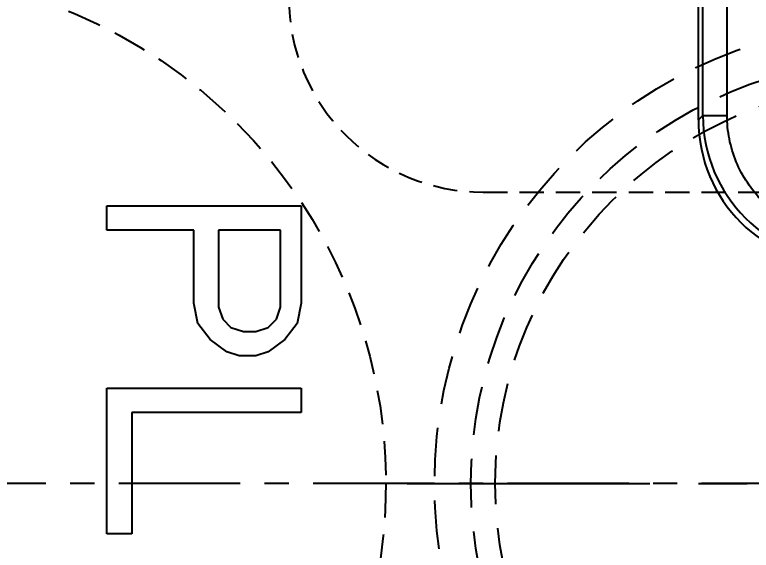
# Model space of a CAD drawing. Header units: millimetres. Extents: x 29875 to 31218, y -21313 to -20364.
# Drawn here: x 30558.53 to 30588.87, y -20619.98 to -20597.94 of the extents above; entities that cross this region are included whole.
import ezdxf

# ---------------------------------------------------------------- set-up
doc = ezdxf.new("R2010")
doc.units = ezdxf.units.MM
doc.header["$LTSCALE"] = 8
for name, pattern in [('CENTER', [2, 1.25, -0.25, 0.25, -0.25]), ('HIDDEN', [0.375, 0.25, -0.125]), ('HIDDEN2', [0.1875, 0.125, -0.0625])]:
    doc.linetypes.add(name, pattern=pattern)
doc.layers.get('DEFPOINTS').update_dxf_attribs({"color": 6})
for name, color, linetype in [('Cav-cor', 30, 'Continuous'), ('CL', 1, 'Continuous'), ('SP', 3, 'Continuous')]:
    doc.layers.add(name, color=color, linetype=linetype)
doc.layers.add('dim', color=3, linetype='Continuous', lineweight=15)
doc.styles.get("Standard").update_dxf_attribs({"font": 'txt.shx', "width": 0.8, "bigfont": 'chineset.shx'})
doc.dimstyles.new('ISO-25', dxfattribs={"dimtxt": 5, "dimasz": 4, "dimexe": 0.3, "dimexo": 0.3, "dimtad": 0, "dimzin": 1, "dimdsep": 46, "dimtxsty": 'Standard', "dimcen": 0, "dimclrd": 3, "dimclre": 3, "dimclrt": 3, "dimazin": 0, "dimtfac": 1, "dimtofl": 0, "dimtmove": 0, "dimatfit": 0, "dimfxl": 0, "dimarcsym": 0})

# ---------------------------------------------------------------- blocks, each defined once
blk = doc.blocks.new('20160827.135622')
at = {"layer": 'SP', "linetype": 'CENTER'}
blk.add_line((-20.125, 0), (20.125, 0), dxfattribs=at)
at = {"layer": 'SP', "linetype": 'HIDDEN'}
for radius in [19, 17.5, 16.5]:
    blk.add_circle((0, 0), radius, dxfattribs=at)
blk = doc.blocks.new('*D27718')
at = {"layer": 'DEFPOINTS', "color": 0}
for p in [(30587.82, -20524.239), (30651.21, -20524.239), (30619.82, -20722.239)]:
    blk.add_point(p, dxfattribs=at)
at = {"layer": 'dim', "color": 3, "lineweight": -2}
for p, q in [((30588.12, -20524.239), (30651.51, -20524.239)), ((30651.21, -20528.239), (30651.21, -20613.947)), ((30651.21, -20718.239), (30651.21, -20632.53)), ((30620.12, -20722.239), (30651.51, -20722.239))]:
    blk.add_line(p, q, dxfattribs=at)
at = {"layer": 'dim', "color": 3}
for points in [[(30651.877, -20528.239), (30650.544, -20528.239), (30651.21, -20524.239)], [(30650.544, -20718.239), (30651.877, -20718.239), (30651.21, -20722.239)]]:
    blk.add_solid(points, dxfattribs=at)
at = {"layer": 'dim', "color": 3, "insert": (30651.21, -20623.239), "char_height": 5, "attachment_point": 5, "rotation": 90}
blk.add_mtext('198.00', dxfattribs=at)

msp = doc.modelspace()

# ---------------------------------------------------------------- linework, layer by layer
at = {"linetype": 'HIDDEN2'}
msp.add_lwpolyline([(30569.82, -20583.239), (30569.82, -20597.239, 0.414214), (30577.82, -20605.239), (30601.82, -20605.239, 0.414214), (30609.82, -20597.239), (30609.82, -20583.239, 0.414214), (30601.82, -20575.239), (30577.82, -20575.239, 0.414214)], format="xyb", close=True, dxfattribs=at)
at = {"color": 8, "linetype": 'HIDDEN', "ltscale": 0.7}
msp.add_circle((30552.82, -20617.239), 21, dxfattribs=at)
at = {"layer": 'Cav-cor', "color": 241}
for p, q in [((30586.872, -20602.079), (30586.872, -20597.511)), ((30587.869, -20602.079), (30587.869, -20597.407)), ((30586.69, -20602.261), (30586.69, -20597.57)), ((30586.872, -20602.079), (30586.69, -20602.261)), ((30586.872, -20602.079), (30587.869, -20602.079)), ((30562.332, -20606.807), (30562.332, -20605.807)), ((30562.332, -20605.807), (30570.332, -20605.807)), ((30570.332, -20605.807), (30570.332, -20609.807)), ((30565.906, -20606.807), (30562.332, -20606.807)), ((30565.906, -20609.807), (30565.906, -20606.807)), ((30566.927, -20606.807), (30566.927, -20609.974)), ((30569.481, -20606.807), (30566.927, -20606.807)), ((30569.481, -20609.974), (30569.481, -20606.807)), ((30566.076, -20610.641), (30565.906, -20609.807)), ((30566.927, -20609.974), (30567.098, -20610.474)), ((30569.31, -20610.474), (30569.481, -20609.974)), ((30570.332, -20609.807), (30570.161, -20610.641)), ((30567.098, -20610.474), (30567.438, -20610.807)), ((30568.97, -20610.807), (30569.31, -20610.474)), ((30566.587, -20611.307), (30566.076, -20610.641)), ((30567.438, -20610.807), (30567.949, -20610.974)), ((30568.459, -20610.974), (30568.97, -20610.807)), ((30570.161, -20610.641), (30569.651, -20611.307)), ((30567.949, -20610.974), (30568.459, -20610.974)), ((30567.268, -20611.807), (30566.587, -20611.307)), ((30569.651, -20611.307), (30568.97, -20611.807)), ((30567.779, -20611.974), (30567.268, -20611.807)), ((30568.459, -20611.974), (30567.779, -20611.974)), ((30568.97, -20611.807), (30568.459, -20611.974)), ((30562.332, -20619.307), (30562.332, -20613.307)), ((30562.332, -20613.307), (30570.332, -20613.307)), ((30570.332, -20613.307), (30570.332, -20614.307)), ((30570.332, -20614.307), (30563.353, -20614.307)), ((30563.353, -20614.307), (30563.353, -20619.307)), ((30563.353, -20619.307), (30562.332, -20619.307))]:
    msp.add_line(p, q, dxfattribs=at)
msp.add_arc((30592.851, -20602.077), 5.978, 180.0144, 269.9856, dxfattribs=at)
msp.add_ellipse((30592.713, -20602.216), major_axis=(4.275, 4.275), ratio=0.992433, start_param=-3.923193, end_param=-2.359993, dxfattribs=at)
msp.add_open_spline([(30592.85, -20607.06), (30592.524, -20607.06), (30591.871, -20606.996), (30590.93, -20606.712), (30590.063, -20606.249), (30589.302, -20605.626), (30588.679, -20604.866), (30588.217, -20603.998), (30587.932, -20603.057), (30587.869, -20602.404), (30587.869, -20602.079)], degree=3, knots=[0, 0, 0, 0, 0.124999, 0.25, 0.375, 0.5, 0.625, 0.75, 0.875001, 1, 1, 1, 1], dxfattribs=at)
at = {"layer": 'CL', "color": 7, "linetype": 'CENTER', "ltscale": 0.5}
msp.add_line((30727.82, -20617.239), (30377.82, -20617.239), dxfattribs=at)

# ---------------------------------------------------------------- block references
at = {"layer": 'dim'}
msp.add_blockref('20160827.135622', (30594.82, -20617.239), dxfattribs=at)

# ---------------------------------------------------------------- dimensions: what is measured, and where the dimension line sits
dim = msp.add_linear_dim(base=(30651.21, -20524.239), p1=(30619.82, -20722.239), p2=(30587.82, -20524.239), angle=90, dimstyle='ISO-25', dxfattribs=at)
dim.commit()
dim.dimension.update_dxf_attribs({"geometry": '*D27718', "text_midpoint": (30651.21, -20623.239)})

doc.saveas('drawing.dxf')
